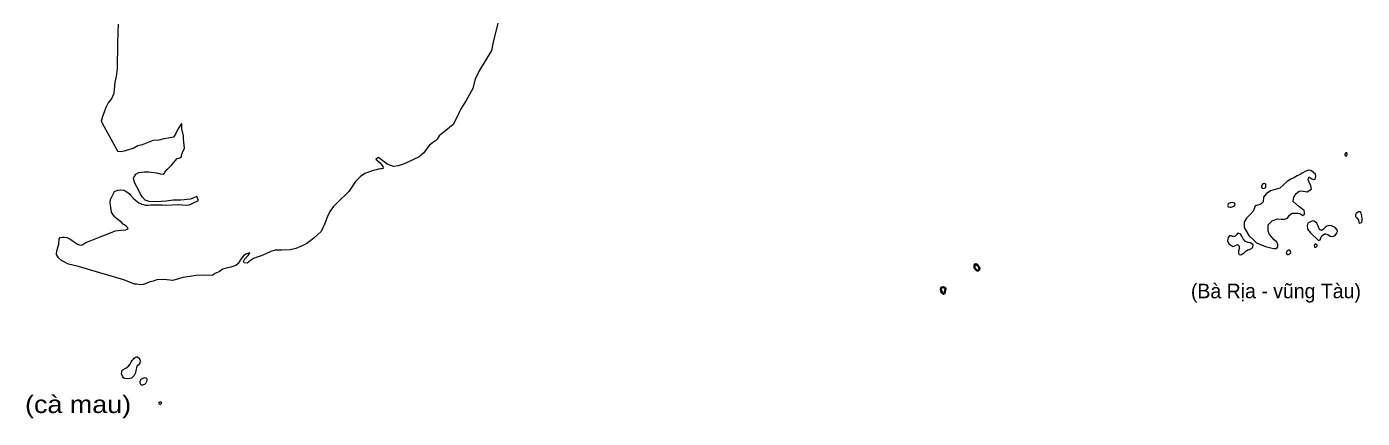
# Model space of a CAD drawing. Header units: metres. Extents: x -835890 to 1024355, y 79891 to 2211954.
# Drawn here: x -369216 to -140085, y 490422 to 557610 of the extents above; entities that cross this region are included whole.
import ezdxf
from ezdxf.enums import TextEntityAlignment as Align

# ---------------------------------------------------------------- set-up
doc = ezdxf.new("R2010")
doc.units = ezdxf.units.M
doc.header["$LTSCALE"] = 2200
for name, color, linetype, lineweight in [('11', 7, 'Continuous', 13), ('13', 7, 'Continuous', 13), ('15', 7, 'Continuous', 13)]:
    doc.layers.add(name, color=color, linetype=linetype, lineweight=lineweight)
doc.layers.add('3', color=7, linetype='Continuous')

msp = doc.modelspace()

# ---------------------------------------------------------------- linework, layer by layer
at = {"layer": '11'}
for points in [[(-354219, 546188), (-354049, 548112), (-353824, 549073), (-353654, 550431), (-353570, 554730), (-353513, 556653), (-353457, 558067)], [(-288383, 558225), (-289183, 554942), (-289481, 553524), (-291620, 550018), (-291881, 549383), (-292290, 548675), (-292662, 547033), (-293834, 544944), (-294802, 543377), (-295397, 542034), (-296067, 540803), (-297592, 539572), (-298466, 538863), (-298801, 538341), (-299099, 538005), (-299583, 537707), (-300141, 537296), (-300550, 536737), (-301108, 535953), (-301890, 535282), (-302969, 534760), (-304587, 534013), (-305480, 533752), (-306261, 533603)], [(-351858, 523120), (-352156, 523381), (-352416, 523605), (-352677, 523754), (-353012, 524127), (-353272, 524314), (-353830, 524687), (-354053, 524911), (-354388, 525321), (-354649, 525769), (-354853, 527000), (-354891, 527429), (-354835, 527989), (-354630, 528399), (-354128, 529332), (-353635, 529555), (-353058, 529630), (-352519, 529555), (-352165, 529313), (-351868, 529182), (-351533, 528884), (-351421, 528697), (-350863, 528082), (-349998, 527373), (-349644, 527261), (-349514, 527186), (-349198, 527093), (-348882, 526981), (-348379, 526963), (-347970, 527019), (-346584, 527037), (-345989, 527019), (-345356, 526981), (-343245, 527093), (-342464, 527037), (-341719, 527000), (-341422, 527037), (-341161, 527112), (-340696, 527317), (-339720, 527818), (-340058, 528483), (-341130, 528031), (-342766, 527861), (-343330, 527861), (-344064, 527861), (-345305, 527691), (-346997, 527578), (-348182, 527635), (-348916, 527861), (-349367, 528370), (-349705, 528879), (-349931, 529388), (-350749, 530859), (-350918, 531651), (-350693, 532047), (-350467, 532330), (-349959, 532612), (-349057, 532726), (-348323, 532726), (-346969, 532556), (-346292, 532386), (-345784, 532330), (-345559, 532499), (-345502, 532669), (-345107, 533122), (-344374, 533857), (-343415, 534988), (-342964, 535101), (-342682, 535271), (-342682, 535554), (-342512, 536006), (-342174, 536742), (-342343, 538326), (-342343, 538891), (-342625, 540079), (-342625, 540984), (-342794, 540815), (-343359, 539910), (-343641, 539287), (-344036, 538665), (-344966, 538495), (-345700, 538382), (-346546, 538156), (-347505, 538099), (-348239, 537817), (-349423, 537364), (-350157, 537194), (-350834, 536798), (-352244, 536289), (-353034, 536120), (-353542, 536176), (-353711, 536402), (-355037, 538835), (-356221, 540984), (-356391, 541437), (-356165, 542285), (-355883, 543021), (-355601, 543813), (-355262, 544491), (-354698, 545170), (-354219, 546188)], [(-306261, 533603), (-306931, 533827), (-307378, 534013), (-308866, 535170), (-309312, 534909), (-308568, 534237), (-308122, 533603), (-308047, 533305), (-308308, 533230), (-308531, 533230), (-308866, 533155), (-309498, 533006), (-309945, 532894), (-311191, 532447), (-311973, 531887), (-312828, 531066), (-313945, 529350), (-315972, 527410), (-316605, 526739), (-317237, 525881), (-317609, 525060), (-318130, 523717), (-318707, 522449), (-319898, 521367), (-320456, 520919), (-321163, 520397), (-321944, 520024), (-323060, 519576), (-324028, 519352), (-325423, 519278), (-326576, 519278), (-327320, 519054), (-328213, 518643), (-328995, 518308), (-329664, 518084), (-330334, 517860), (-330818, 517487), (-331413, 517039), (-331897, 517077), (-332046, 517338), (-331785, 517785), (-331227, 518382), (-330929, 518830), (-331599, 518606), (-332027, 518270), (-332585, 517562), (-332920, 517002), (-333366, 516629), (-333850, 516442), (-334222, 516330), (-334780, 516256), (-335562, 516032), (-336157, 515622), (-336901, 515249), (-337422, 514950), (-338966, 514987), (-340120, 514913), (-341236, 514764), (-342426, 514577), (-343357, 514279), (-344212, 514092), (-345645, 514241), (-346873, 514167), (-347505, 513943), (-348212, 513756), (-348696, 513533), (-349254, 513383), (-349737, 513346), (-350407, 513421), (-350742, 513421), (-352547, 514167), (-356677, 515398), (-360341, 516442), (-362053, 516853), (-363244, 517524), (-363764, 517935), (-364099, 518531), (-364062, 519166), (-363913, 519501), (-363727, 520285), (-363727, 520322), (-363671, 521218), (-363485, 521441), (-363113, 521516), (-362741, 521516), (-362332, 521441), (-361662, 521106), (-361030, 520658), (-360509, 520285), (-359988, 520136), (-359690, 520210), (-359393, 520359), (-359095, 520583), (-358351, 520882), (-356918, 521441), (-354574, 522337), (-354016, 522561), (-353086, 522710), (-352230, 522784), (-351821, 522934), (-351858, 523120)]]:
    msp.add_lwpolyline(points, dxfattribs=at)
for points in [[(-352222, 499034), (-351746, 499392), (-351508, 499670), (-351310, 500028), (-351112, 500346), (-350913, 500584), (-350794, 500743), (-350437, 500982), (-350278, 500982), (-349961, 500783), (-349763, 500386), (-349802, 499909), (-350120, 499551), (-350318, 499352), (-350516, 498557), (-350636, 498080), (-350794, 497762), (-351231, 497325), (-351548, 497245), (-351945, 497205), (-352461, 497245), (-352619, 497364), (-352778, 497643), (-352976, 498040), (-352818, 498676)], [(-349763, 496768), (-349564, 497126), (-349247, 497325), (-349009, 497404), (-348691, 497285), (-348612, 497166), (-348612, 496848), (-348850, 496410), (-349009, 496212), (-349366, 496132), (-349604, 496132), (-349763, 496450)], [(-346628, 492952), (-346271, 492793), (-346192, 492912), (-346113, 493031), (-346113, 493151), (-346192, 493230), (-346351, 493190), (-346549, 493111)]]:
    msp.add_lwpolyline(points, close=True, dxfattribs=at)
at = {"layer": '13'}
msp.add_lwpolyline([(-143099, 535754), (-143099, 535542), (-142984, 535465), (-142734, 535465), (-142657, 535793), (-142753, 535966), (-142888, 535966)], close=True, dxfattribs=at)
at = {"layer": '15'}
for points in [[(-159523, 521807), (-158729, 521014), (-158253, 520536), (-156718, 519899), (-155766, 519687), (-155236, 519581), (-154813, 519581), (-154601, 519846), (-154601, 520271), (-154760, 520642), (-155184, 521014), (-156004, 521969), (-156216, 522552), (-156216, 523614), (-155528, 524304), (-154681, 524622), (-153993, 524569), (-153411, 524569), (-152934, 524781), (-152564, 525259), (-152299, 525524), (-152035, 525630), (-151135, 525630), (-150659, 525524), (-150288, 525206), (-150023, 525418), (-150023, 525789), (-150076, 526055), (-150976, 526745), (-151929, 527594), (-151823, 528337), (-151452, 528973), (-150923, 529398), (-150553, 529451), (-149547, 529292), (-148806, 529716), (-148912, 530300), (-149283, 531043), (-149388, 531361), (-149283, 531786), (-149124, 531786), (-148859, 531574), (-148489, 531414), (-148171, 531467), (-148065, 531892), (-148118, 532316), (-148489, 532635), (-148912, 532953), (-149335, 533006), (-149759, 532847), (-150394, 532476), (-150764, 532263), (-151241, 531998), (-151823, 531680), (-152352, 531467), (-152987, 531043), (-154257, 529929), (-155845, 529451), (-156560, 528913), (-157036, 528382), (-157089, 527534), (-157406, 527216), (-157671, 527110), (-157989, 527004), (-158306, 526951), (-158465, 526791), (-158782, 525943), (-159312, 525360), (-159947, 524776), (-160370, 524087), (-160370, 523186)], [(-157283, 529903), (-157103, 529843), (-156864, 529888), (-156729, 529948), (-156624, 530098), (-156624, 530338), (-156654, 530577), (-156834, 530712), (-156983, 530727), (-157148, 530622), (-157283, 530503), (-157372, 530323), (-157402, 530098)], [(-162805, 526632), (-162593, 526632), (-162222, 526738), (-162011, 526898), (-161905, 527163), (-162011, 527322), (-162275, 527428), (-162699, 527375), (-163016, 527269), (-163228, 526951), (-163122, 526685)], [(-141012, 524831), (-140716, 524435), (-140677, 524000), (-140519, 523920), (-140243, 524039), (-140124, 524237), (-140085, 524593), (-140164, 525148), (-140282, 525623), (-140400, 525821), (-140756, 525821), (-140914, 525741), (-141151, 525543), (-141269, 525306), (-141269, 525029)], [(-148952, 522222), (-147574, 520911), (-147567, 520912), (-147330, 521070), (-147172, 521387), (-147014, 521703), (-146580, 522099), (-146422, 522099), (-145987, 521980), (-145593, 521664), (-145198, 521624), (-144724, 521783), (-144487, 522139), (-144329, 522456), (-144369, 522733), (-144763, 523168), (-145356, 523445), (-145711, 523485), (-146145, 523406), (-146461, 523168), (-146777, 522812), (-147093, 522653), (-147448, 522812), (-147606, 523287), (-147883, 523881), (-148356, 524237), (-148554, 524277), (-148830, 524197), (-149442, 523881), (-149521, 523445), (-149482, 522891), (-149473, 522862)], [(-162963, 520375), (-162540, 520057), (-162328, 519898), (-162064, 519951), (-161746, 520110), (-161481, 520216), (-161323, 520110), (-161217, 519845), (-161217, 519474), (-161323, 519155), (-161323, 518731), (-161217, 518519), (-160899, 518466), (-160635, 518625), (-160370, 518837), (-160053, 519102), (-159735, 519314), (-159417, 519368), (-159100, 519527), (-158888, 519792), (-158782, 520163), (-158835, 520269), (-159312, 520534), (-159682, 520587), (-160105, 520746), (-160529, 521224), (-160741, 521648), (-160899, 521966), (-161058, 522072), (-161429, 522178), (-161746, 521860), (-161905, 521648), (-162011, 521595), (-162328, 521595), (-162593, 521701), (-162858, 521701), (-163122, 521436), (-163228, 520852)], [(-147942, 519922), (-147784, 520080), (-147981, 520318), (-148100, 520357), (-148297, 520199), (-148337, 520041), (-148258, 519803), (-148021, 519764)], [(-153134, 518728), (-152838, 518536), (-152719, 518536), (-152522, 518615), (-152325, 518813), (-152325, 518972), (-152522, 519288), (-152759, 519288), (-152996, 519130), (-153114, 518932)]]:
    msp.add_lwpolyline(points, close=True, dxfattribs=at)
at = {"layer": '15', "lineweight": 35}
for points in [[(-205891, 515800), (-205747, 516184), (-205843, 516424), (-206083, 516712), (-206371, 516856), (-206611, 516808), (-206611, 516232), (-206419, 515992), (-206227, 515800)], [(-211654, 512486), (-211702, 512006), (-211846, 511766), (-211942, 511766), (-212182, 511958), (-212326, 512246), (-212374, 512582), (-212278, 512870), (-211942, 512918), (-211558, 512678)]]:
    msp.add_lwpolyline(points, close=True, dxfattribs=at)

# ---------------------------------------------------------------- texts
at = {"layer": '3'}
msp.add_text('(Bà Rịa - vũng Tàu)', height=2500, dxfattribs=at).set_placement((-154900, 511016), align=Align.CENTER)
at = {"layer": '3', "width": 1.15}
msp.add_text('(cà mau)', height=3000, dxfattribs=at).set_placement((-360401, 491325), align=Align.CENTER)

doc.saveas('drawing.dxf')
